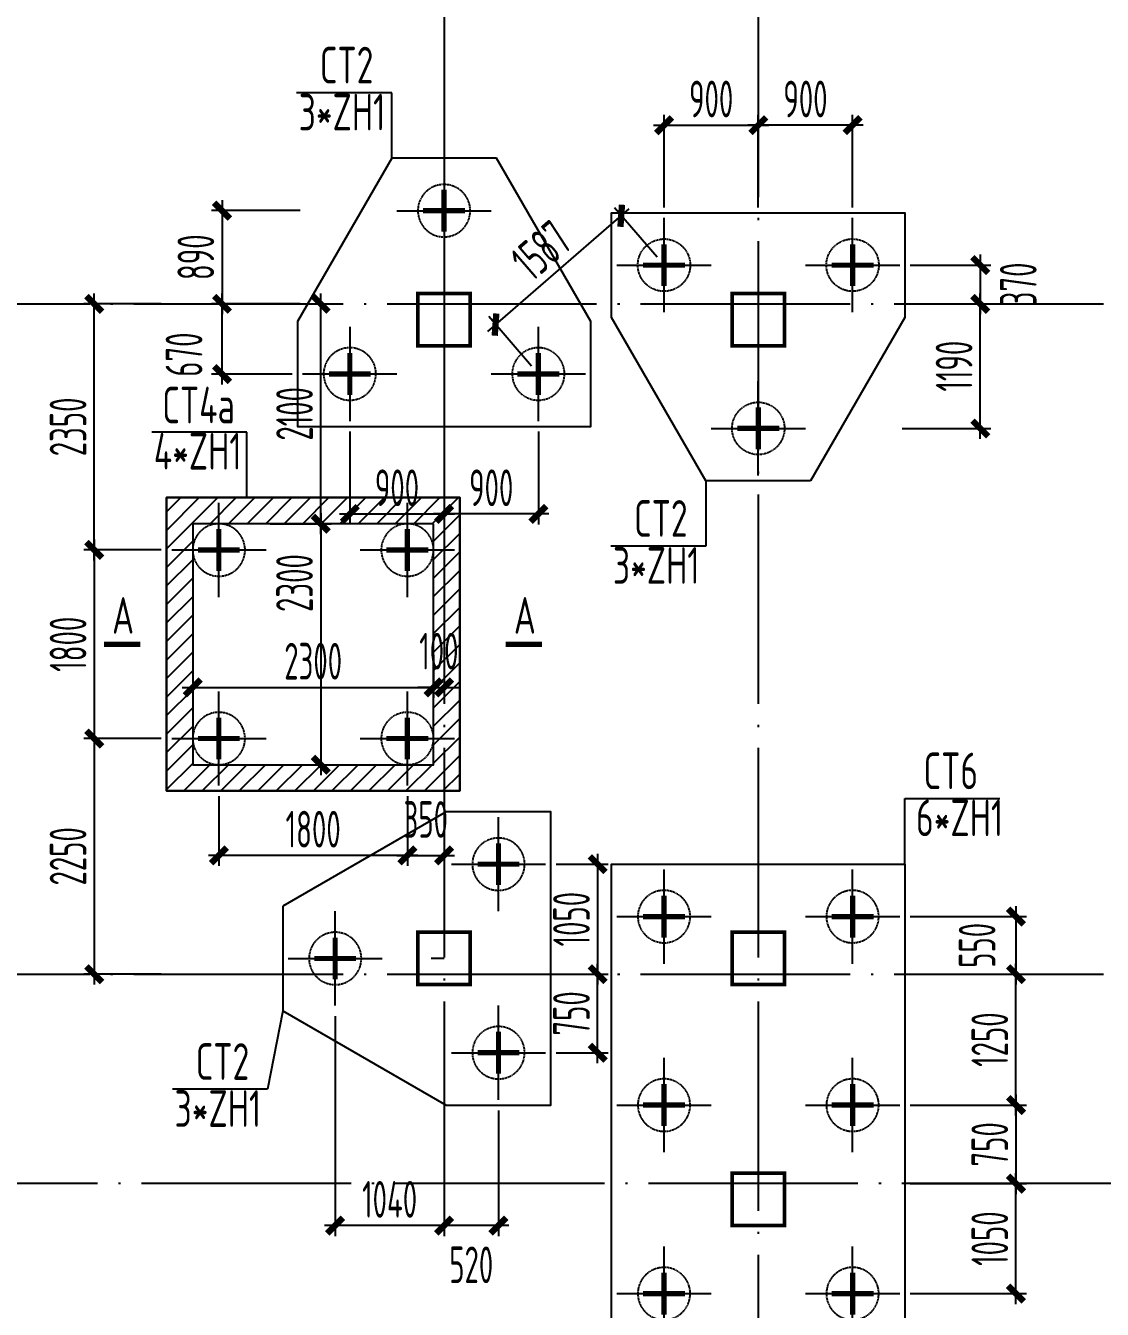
# Model space of a CAD drawing. Extents: x -472319 to -112444, y -516749 to -5704.
# Drawn here: x -388247 to -377968, y -156676 to -144420 of the extents above; entities that cross this region are included whole.
import ezdxf

# ---------------------------------------------------------------- set-up
doc = ezdxf.new("R2010")
doc.units = 0
doc.header["$LTSCALE"] = 100
doc.header["$MEASUREMENT"] = 0
for name, pattern in [('CENTER', [2, 1.25, -0.25, 0.25, -0.25]), ('DASHED', [0.75, 0.5, -0.25]), ('DOTE', [2.42, 2, -0.2, 0.02, -0.2])]:
    doc.linetypes.add(name, pattern=pattern)
for name, color, linetype in [('CT', 255, 'Continuous'), ('DOTE', 1, 'CENTER'), ('PILE_DASH', 9, 'DASHED'), ('填充', 8, 'Continuous'), ('柱', 2, 'Continuous'), ('桩线', 3, 'Continuous'), ('洞口边线', 7, 'Continuous')]:
    doc.layers.add(name, color=color, linetype=linetype)
doc.styles.add('HZ', font='tssdeng.shx', dxfattribs={"width": 0.6, "height": 350, "bigfont": 'a.shx'})
doc.styles.add('TSSD_Dimension', font='Tssdeng.shx', dxfattribs={"width": 0.7, "bigfont": 'hztxt.shx'})
doc.dimstyles.new('DIMN', dxfattribs={"dimtxt": 350, "dimasz": 150, "dimexe": 100, "dimexo": 100, "dimgap": 75, "dimtad": 1, "dimdec": 0, "dimzin": 0, "dimdsep": 46, "dimtxsty": 'HZ', "dimblk": 'ARCHTICK', "dimcen": 0.09, "dimdle": 100, "dimclrd": 3, "dimclre": 3, "dimclrt": 7, "dimazin": 2, "dimtfac": 1, "dimtdec": 0, "dimtmove": 2, "dimatfit": 3, "dimldrblk": 'ARCHTICK', "dimfxl": 1, "dimtolj": 1, "dimtzin": 0, "dimarcsym": 0})

# ---------------------------------------------------------------- blocks, each defined once
blk = doc.blocks.new('A$C75B14074')
at = {"layer": 'CT'}
blk.add_lwpolyline([(1900, 2559), (900, 2559), (0, 1000), (0, 0), (2800, 0), (2800, 1000), (1900, 2559)], dxfattribs=at)
at = {"layer": 'Defpoints', "ltscale": 0.5}
blk.add_point((1400, 1020), dxfattribs=at)
at = {"layer": 'PILE_DASH', "ltscale": 0.2}
for points in [[(1400, 2309, 1), (1400, 1809, 1)], [(500, 750, 1), (500, 250, 1)], [(2300, 750, 1), (2300, 250, 1)]]:
    blk.add_lwpolyline(points, format="xyb", close=True, dxfattribs=at)
at = {"layer": '桩线', "ltscale": 10}
for p, q in [((1400, 2509), (1400, 1609)), ((950, 2059), (1850, 2059)), ((500, 950), (500, 50)), ((2300, 950), (2300, 50)), ((50, 500), (950, 500)), ((1850, 500), (2750, 500))]:
    blk.add_line(p, q, dxfattribs=at)
at = {"layer": '桩线', "const_width": 50}
for points in [[(1400, 1859), (1400, 2259)], [(1600, 2059), (1200, 2059)], [(500, 300), (500, 700)], [(2300, 300), (2300, 700)], [(700, 500), (300, 500)], [(2500, 500), (2100, 500)]]:
    blk.add_lwpolyline(points, dxfattribs=at)
blk = doc.blocks.new('_ArchTick')
at = {"color": 0, "linetype": 'ByBlock', "const_width": 0.4}
blk.add_lwpolyline([(-0.5, -0.5), (0.5, 0.5)], dxfattribs=at)
blk = doc.blocks.new('*D127')
at = {"layer": 'Defpoints', "color": 0, "transparency": 16777216}
for p in [(-379902, -146706), (-379902, -147076), (-379133, -147076)]:
    blk.add_point(p, dxfattribs=at)
at = {"layer": '填充', "color": 3, "lineweight": -2, "transparency": 16777216}
for p, q in [((-379133, -146606), (-379133, -147176)), ((-379802, -146706), (-379033, -146706)), ((-379802, -147076), (-379033, -147076))]:
    blk.add_line(p, q, dxfattribs=at)
at = {"layer": '填充', "color": 3, "lineweight": -2, "transparency": 16777216, "xscale": 150, "yscale": 150, "zscale": 150}
for p, rotation in [((-379133, -146706), 90), ((-379133, -147076), 270)]:
    blk.add_blockref('_ArchTick', p, dxfattribs=dict(at, rotation=rotation))
at = {"layer": '填充', "color": 7, "transparency": 16777216, "insert": (-378770, -146891), "char_height": 350, "attachment_point": 5, "rotation": 90, "style": 'HZ'}
blk.add_mtext('\\A1;370', dxfattribs=at)
blk = doc.blocks.new('*D128')
at = {"layer": 'Defpoints', "color": 0, "transparency": 16777216}
for p in [(-379978, -147076), (-379133, -147076), (-379978, -148266)]:
    blk.add_point(p, dxfattribs=at)
at = {"layer": '填充', "color": 3, "lineweight": -2, "transparency": 16777216}
for p, q in [((-379133, -148366), (-379133, -146976)), ((-379878, -147076), (-379033, -147076)), ((-379878, -148266), (-379033, -148266))]:
    blk.add_line(p, q, dxfattribs=at)
at = {"layer": '填充', "color": 3, "lineweight": -2, "transparency": 16777216, "xscale": 150, "yscale": 150, "zscale": 150}
for p, rotation in [((-379133, -147076), 90), ((-379133, -148266), 270)]:
    blk.add_blockref('_ArchTick', p, dxfattribs=dict(at, rotation=rotation))
at = {"layer": '填充', "color": 7, "transparency": 16777216, "insert": (-379383, -147671), "char_height": 350, "attachment_point": 5, "rotation": 90, "style": 'HZ'}
blk.add_mtext('\\A1;1190', dxfattribs=at)
blk = doc.blocks.new('*D129')
at = {"layer": 'Defpoints', "color": 0, "transparency": 16777216}
for p in [(-381252, -145370), (-381252, -146256), (-380352, -146256)]:
    blk.add_point(p, dxfattribs=at)
at = {"layer": '填充', "color": 3, "lineweight": -2, "transparency": 16777216}
for p, q in [((-381252, -146156), (-381252, -145270)), ((-380352, -146156), (-380352, -145270)), ((-380252, -145370), (-381352, -145370))]:
    blk.add_line(p, q, dxfattribs=at)
at = {"layer": '填充', "color": 3, "lineweight": -2, "transparency": 16777216, "xscale": 150, "yscale": 150, "zscale": 150, "rotation": 180}
blk.add_blockref('_ArchTick', (-381252, -145370), dxfattribs=at)
at = {"layer": '填充', "color": 3, "lineweight": -2, "transparency": 16777216, "xscale": 150, "yscale": 150, "zscale": 150}
blk.add_blockref('_ArchTick', (-380352, -145370), dxfattribs=at)
at = {"layer": '填充', "color": 7, "transparency": 16777216, "insert": (-380802, -145120), "char_height": 350, "attachment_point": 5, "style": 'HZ'}
blk.add_mtext('\\A1;900', dxfattribs=at)
blk = doc.blocks.new('*D130')
at = {"layer": 'Defpoints', "color": 0, "transparency": 16777216}
for p in [(-381252, -145370), (-382152, -146256), (-381252, -146256)]:
    blk.add_point(p, dxfattribs=at)
at = {"layer": '填充', "color": 3, "lineweight": -2, "transparency": 16777216}
for p, q in [((-382152, -146156), (-382152, -145270)), ((-381252, -146156), (-381252, -145270)), ((-382252, -145370), (-381152, -145370))]:
    blk.add_line(p, q, dxfattribs=at)
at = {"layer": '填充', "color": 3, "lineweight": -2, "transparency": 16777216, "xscale": 150, "yscale": 150, "zscale": 150, "rotation": 180}
blk.add_blockref('_ArchTick', (-382152, -145370), dxfattribs=at)
at = {"layer": '填充', "color": 3, "lineweight": -2, "transparency": 16777216, "xscale": 150, "yscale": 150, "zscale": 150}
blk.add_blockref('_ArchTick', (-381252, -145370), dxfattribs=at)
at = {"layer": '填充', "color": 7, "transparency": 16777216, "insert": (-381702, -145120), "char_height": 350, "attachment_point": 5, "style": 'HZ'}
blk.add_mtext('\\A1;900', dxfattribs=at)
blk = doc.blocks.new('*D131')
at = {"layer": 'Defpoints', "color": 0, "transparency": 16777216}
for p in [(-386372, -147076), (-385602, -147076), (-385602, -147746)]:
    blk.add_point(p, dxfattribs=at)
at = {"layer": '填充', "color": 3, "lineweight": -2, "transparency": 16777216}
for p, q in [((-386372, -147846), (-386372, -146976)), ((-385702, -147076), (-386472, -147076)), ((-385702, -147746), (-386472, -147746))]:
    blk.add_line(p, q, dxfattribs=at)
at = {"layer": '填充', "color": 3, "lineweight": -2, "transparency": 16777216, "xscale": 150, "yscale": 150, "zscale": 150}
for p, rotation in [((-386372, -147076), 90), ((-386372, -147746), 270)]:
    blk.add_blockref('_ArchTick', p, dxfattribs=dict(at, rotation=rotation))
at = {"layer": '填充', "color": 7, "transparency": 16777216, "insert": (-386735, -147561), "char_height": 350, "attachment_point": 5, "rotation": 90, "style": 'HZ'}
blk.add_mtext('\\A1;670', dxfattribs=at)
blk = doc.blocks.new('*D132')
at = {"layer": 'Defpoints', "color": 0, "transparency": 16777216}
for p in [(-385526, -146186), (-386372, -147076), (-385526, -147076)]:
    blk.add_point(p, dxfattribs=at)
at = {"layer": '填充', "color": 3, "lineweight": -2, "transparency": 16777216}
for p, q in [((-386372, -146086), (-386372, -147176)), ((-385626, -146186), (-386472, -146186)), ((-385626, -147076), (-386472, -147076))]:
    blk.add_line(p, q, dxfattribs=at)
at = {"layer": '填充', "color": 3, "lineweight": -2, "transparency": 16777216, "xscale": 150, "yscale": 150, "zscale": 150}
for p, rotation in [((-386372, -146186), 90), ((-386372, -147076), 270)]:
    blk.add_blockref('_ArchTick', p, dxfattribs=dict(at, rotation=rotation))
at = {"layer": '填充', "color": 7, "transparency": 16777216, "insert": (-386622, -146631), "char_height": 350, "attachment_point": 5, "rotation": 90, "style": 'HZ'}
blk.add_mtext('\\A1;890', dxfattribs=at)
blk = doc.blocks.new('*D133')
at = {"layer": 'Defpoints', "color": 0, "transparency": 16777216}
for p in [(-384252, -148196), (-383352, -148196), (-384252, -149082)]:
    blk.add_point(p, dxfattribs=at)
at = {"layer": '填充', "color": 3, "lineweight": -2, "transparency": 16777216}
for p, q in [((-384252, -148296), (-384252, -149182)), ((-383352, -148296), (-383352, -149182)), ((-383252, -149082), (-384352, -149082))]:
    blk.add_line(p, q, dxfattribs=at)
at = {"layer": '填充', "color": 3, "lineweight": -2, "transparency": 16777216, "xscale": 150, "yscale": 150, "zscale": 150, "rotation": 180}
blk.add_blockref('_ArchTick', (-384252, -149082), dxfattribs=at)
at = {"layer": '填充', "color": 3, "lineweight": -2, "transparency": 16777216, "xscale": 150, "yscale": 150, "zscale": 150}
blk.add_blockref('_ArchTick', (-383352, -149082), dxfattribs=at)
at = {"layer": '填充', "color": 7, "transparency": 16777216, "insert": (-383802, -148832), "char_height": 350, "attachment_point": 5, "style": 'HZ'}
blk.add_mtext('\\A1;900', dxfattribs=at)
blk = doc.blocks.new('*D134')
at = {"layer": 'Defpoints', "color": 0, "transparency": 16777216}
for p in [(-385152, -148196), (-384252, -148196), (-384252, -149082)]:
    blk.add_point(p, dxfattribs=at)
at = {"layer": '填充', "color": 3, "lineweight": -2, "transparency": 16777216}
for p, q in [((-385152, -148296), (-385152, -149182)), ((-384252, -148296), (-384252, -149182)), ((-385252, -149082), (-384152, -149082))]:
    blk.add_line(p, q, dxfattribs=at)
at = {"layer": '填充', "color": 3, "lineweight": -2, "transparency": 16777216, "xscale": 150, "yscale": 150, "zscale": 150, "rotation": 180}
blk.add_blockref('_ArchTick', (-385152, -149082), dxfattribs=at)
at = {"layer": '填充', "color": 3, "lineweight": -2, "transparency": 16777216, "xscale": 150, "yscale": 150, "zscale": 150}
blk.add_blockref('_ArchTick', (-384252, -149082), dxfattribs=at)
at = {"layer": '填充', "color": 7, "transparency": 16777216, "insert": (-384702, -148832), "char_height": 350, "attachment_point": 5, "style": 'HZ'}
blk.add_mtext('\\A1;900', dxfattribs=at)
blk = doc.blocks.new('*D135')
at = {"layer": 'Defpoints', "color": 0, "transparency": 16777216}
for p in [(-382561, -146235), (-382152, -146706), (-383352, -147746)]:
    blk.add_point(p, dxfattribs=at)
at = {"layer": '填充', "color": 3, "lineweight": -2, "transparency": 16777216}
for p, q in [((-383836, -147340), (-382485, -146169)), ((-382218, -146631), (-382626, -146159)), ((-383418, -147670), (-383826, -147198))]:
    blk.add_line(p, q, dxfattribs=at)
at = {"layer": '填充', "color": 3, "lineweight": -2, "transparency": 16777216, "xscale": 150, "yscale": 150, "zscale": 150}
for p, rotation in [((-382561, -146235), 40.89331601155596), ((-383761, -147274), 220.893316011556)]:
    blk.add_blockref('_ArchTick', p, dxfattribs=dict(at, rotation=rotation))
at = {"layer": '填充', "color": 7, "transparency": 16777216, "insert": (-383324, -146565), "char_height": 350, "attachment_point": 5, "rotation": 40.8933, "style": 'HZ'}
blk.add_mtext('\\A1;1587', dxfattribs=at)
blk = doc.blocks.new('A$C28571D46')
at = {"layer": 'CT'}
blk.add_lwpolyline([(2800, 0), (0, 0), (0, 0), (0, 4600), (2800, 4600), (2800, 0), (2800, 0)], dxfattribs=at)
at = {"layer": 'Defpoints', "ltscale": 0.5}
blk.add_point((1400, 2300), dxfattribs=at)
at = {"layer": 'PILE_DASH', "ltscale": 0.2}
for points in [[(500, 3850, -1), (500, 4350, -1)], [(2300, 3850, -1), (2300, 4350, -1)], [(500, 2050, -1), (500, 2550, -1)], [(2300, 2050, -1), (2300, 2550, -1)], [(500, 250, -1), (500, 750, -1)], [(2300, 250, -1), (2300, 750, -1)]]:
    blk.add_lwpolyline(points, format="xyb", close=True, dxfattribs=at)
at = {"layer": '桩线', "ltscale": 10}
for p, q in [((500, 3650), (500, 4550)), ((2300, 3650), (2300, 4550)), ((50, 4100), (950, 4100)), ((1850, 4100), (2750, 4100)), ((500, 1850), (500, 2750)), ((2300, 1850), (2300, 2750)), ((50, 2300), (950, 2300)), ((1850, 2300), (2750, 2300)), ((500, 50), (500, 950)), ((2300, 50), (2300, 950)), ((50, 500), (950, 500)), ((1850, 500), (2750, 500))]:
    blk.add_line(p, q, dxfattribs=at)
at = {"layer": '桩线', "const_width": 50}
for points in [[(500, 4300), (500, 3900)], [(2300, 4300), (2300, 3900)], [(700, 4100), (300, 4100)], [(2500, 4100), (2100, 4100)], [(500, 2500), (500, 2100)], [(2300, 2500), (2300, 2100)], [(700, 2300), (300, 2300)], [(2500, 2300), (2100, 2300)], [(500, 700), (500, 300)], [(2300, 700), (2300, 300)], [(700, 500), (300, 500)], [(2500, 500), (2100, 500)]]:
    blk.add_lwpolyline(points, dxfattribs=at)
blk = doc.blocks.new('*D36')
at = {"layer": 'Defpoints', "color": 0, "transparency": 16777216}
for p in [(-379902, -155476), (-378792, -155476), (-379902, -156526)]:
    blk.add_point(p, dxfattribs=at)
at = {"layer": '填充', "color": 3, "lineweight": -2, "transparency": 16777216}
for p, q in [((-378792, -156626), (-378792, -155376)), ((-379802, -155476), (-378692, -155476)), ((-379802, -156526), (-378692, -156526))]:
    blk.add_line(p, q, dxfattribs=at)
at = {"layer": '填充', "color": 3, "lineweight": -2, "transparency": 16777216, "xscale": 150, "yscale": 150, "zscale": 150}
for p, rotation in [((-378792, -155476), 90), ((-378792, -156526), 270)]:
    blk.add_blockref('_ArchTick', p, dxfattribs=dict(at, rotation=rotation))
at = {"layer": '填充', "color": 7, "transparency": 16777216, "insert": (-379042, -156001), "char_height": 350, "attachment_point": 5, "rotation": 90, "style": 'HZ'}
blk.add_mtext('\\A1;1050', dxfattribs=at)
blk = doc.blocks.new('*D37')
at = {"layer": 'Defpoints', "color": 0, "transparency": 16777216}
for p in [(-379902, -154726), (-379902, -155476), (-378792, -155476)]:
    blk.add_point(p, dxfattribs=at)
at = {"layer": '填充', "color": 3, "lineweight": -2, "transparency": 16777216}
for p, q in [((-378792, -154626), (-378792, -155576)), ((-379802, -154726), (-378692, -154726)), ((-379802, -155476), (-378692, -155476))]:
    blk.add_line(p, q, dxfattribs=at)
at = {"layer": '填充', "color": 3, "lineweight": -2, "transparency": 16777216, "xscale": 150, "yscale": 150, "zscale": 150}
for p, rotation in [((-378792, -154726), 90), ((-378792, -155476), 270)]:
    blk.add_blockref('_ArchTick', p, dxfattribs=dict(at, rotation=rotation))
at = {"layer": '填充', "color": 7, "transparency": 16777216, "insert": (-379042, -155101), "char_height": 350, "attachment_point": 5, "rotation": 90, "style": 'HZ'}
blk.add_mtext('\\A1;750', dxfattribs=at)
blk = doc.blocks.new('*D38')
at = {"layer": 'Defpoints', "color": 0, "transparency": 16777216}
for p in [(-379902, -153476), (-378792, -153476), (-379902, -154726)]:
    blk.add_point(p, dxfattribs=at)
at = {"layer": '填充', "color": 3, "lineweight": -2, "transparency": 16777216}
for p, q in [((-378792, -154826), (-378792, -153376)), ((-379802, -153476), (-378692, -153476)), ((-379802, -154726), (-378692, -154726))]:
    blk.add_line(p, q, dxfattribs=at)
at = {"layer": '填充', "color": 3, "lineweight": -2, "transparency": 16777216, "xscale": 150, "yscale": 150, "zscale": 150}
for p, rotation in [((-378792, -153476), 90), ((-378792, -154726), 270)]:
    blk.add_blockref('_ArchTick', p, dxfattribs=dict(at, rotation=rotation))
at = {"layer": '填充', "color": 7, "transparency": 16777216, "insert": (-379042, -154101), "char_height": 350, "attachment_point": 5, "rotation": 90, "style": 'HZ'}
blk.add_mtext('\\A1;1250', dxfattribs=at)
blk = doc.blocks.new('*D39')
at = {"layer": 'Defpoints', "color": 0, "transparency": 16777216}
for p in [(-379902, -152926), (-379902, -153476), (-378792, -153476)]:
    blk.add_point(p, dxfattribs=at)
at = {"layer": '填充', "color": 3, "lineweight": -2, "transparency": 16777216}
for p, q in [((-378792, -152826), (-378792, -153576)), ((-379802, -152926), (-378692, -152926)), ((-379802, -153476), (-378692, -153476))]:
    blk.add_line(p, q, dxfattribs=at)
at = {"layer": '填充', "color": 3, "lineweight": -2, "transparency": 16777216, "xscale": 150, "yscale": 150, "zscale": 150}
for p, rotation in [((-378792, -152926), 90), ((-378792, -153476), 270)]:
    blk.add_blockref('_ArchTick', p, dxfattribs=dict(at, rotation=rotation))
at = {"layer": '填充', "color": 7, "transparency": 16777216, "insert": (-379163, -153201), "char_height": 350, "attachment_point": 5, "rotation": 90, "style": 'HZ'}
blk.add_mtext('\\A1;550', dxfattribs=at)
blk = doc.blocks.new('*D254')
at = {"layer": 'Defpoints', "color": 0, "transparency": 16777216}
for p in [(-384252, -154676), (-383733, -154676), (-384252, -155876)]:
    blk.add_point(p, dxfattribs=at)
at = {"layer": '填充', "color": 3, "lineweight": -2, "transparency": 16777216}
for p, q in [((-384252, -154776), (-384252, -155976)), ((-383733, -154776), (-383733, -155976)), ((-383633, -155876), (-384352, -155876))]:
    blk.add_line(p, q, dxfattribs=at)
at = {"layer": '填充', "color": 3, "lineweight": -2, "transparency": 16777216, "xscale": 150, "yscale": 150, "zscale": 150, "rotation": 180}
blk.add_blockref('_ArchTick', (-384252, -155876), dxfattribs=at)
at = {"layer": '填充', "color": 3, "lineweight": -2, "transparency": 16777216, "xscale": 150, "yscale": 150, "zscale": 150}
blk.add_blockref('_ArchTick', (-383733, -155876), dxfattribs=at)
at = {"layer": '填充', "color": 7, "transparency": 16777216, "insert": (-383993, -156251), "char_height": 350, "attachment_point": 5, "style": 'HZ'}
blk.add_mtext('\\A1;520', dxfattribs=at)
blk = doc.blocks.new('*D42')
at = {"layer": 'Defpoints', "color": 0, "transparency": 16777216}
for p in [(-385293, -153776), (-384252, -154776), (-385293, -155876)]:
    blk.add_point(p, dxfattribs=at)
at = {"layer": '填充', "color": 3, "lineweight": -2, "transparency": 16777216}
for p, q in [((-385293, -153876), (-385293, -155976)), ((-384252, -154876), (-384252, -155976)), ((-384152, -155876), (-385393, -155876))]:
    blk.add_line(p, q, dxfattribs=at)
at = {"layer": '填充', "color": 3, "lineweight": -2, "transparency": 16777216, "xscale": 150, "yscale": 150, "zscale": 150, "rotation": 180}
blk.add_blockref('_ArchTick', (-385293, -155876), dxfattribs=at)
at = {"layer": '填充', "color": 3, "lineweight": -2, "transparency": 16777216, "xscale": 150, "yscale": 150, "zscale": 150}
blk.add_blockref('_ArchTick', (-384252, -155876), dxfattribs=at)
at = {"layer": '填充', "color": 7, "transparency": 16777216, "insert": (-384772, -155626), "char_height": 350, "attachment_point": 5, "style": 'HZ'}
blk.add_mtext('\\A1;1040', dxfattribs=at)
blk = doc.blocks.new('*D255')
at = {"layer": 'Defpoints', "color": 0, "transparency": 16777216}
for p in [(-383283, -153476), (-382786, -153476), (-383283, -154226)]:
    blk.add_point(p, dxfattribs=at)
at = {"layer": '填充', "color": 3, "lineweight": -2, "transparency": 16777216}
for p, q in [((-382786, -154326), (-382786, -153376)), ((-383183, -153476), (-382686, -153476)), ((-383183, -154226), (-382686, -154226))]:
    blk.add_line(p, q, dxfattribs=at)
at = {"layer": '填充', "color": 3, "lineweight": -2, "transparency": 16777216, "xscale": 150, "yscale": 150, "zscale": 150}
for p, rotation in [((-382786, -153476), 90), ((-382786, -154226), 270)]:
    blk.add_blockref('_ArchTick', p, dxfattribs=dict(at, rotation=rotation))
at = {"layer": '填充', "color": 7, "transparency": 16777216, "insert": (-383036, -153851), "char_height": 350, "attachment_point": 5, "rotation": 90, "style": 'HZ'}
blk.add_mtext('\\A1;750', dxfattribs=at)
blk = doc.blocks.new('*D256')
at = {"layer": 'Defpoints', "color": 0, "transparency": 16777216}
for p in [(-383283, -152426), (-383283, -153476), (-382786, -153476)]:
    blk.add_point(p, dxfattribs=at)
at = {"layer": '填充', "color": 3, "lineweight": -2, "transparency": 16777216}
for p, q in [((-382786, -152326), (-382786, -153576)), ((-383183, -152426), (-382686, -152426)), ((-383183, -153476), (-382686, -153476))]:
    blk.add_line(p, q, dxfattribs=at)
at = {"layer": '填充', "color": 3, "lineweight": -2, "transparency": 16777216, "xscale": 150, "yscale": 150, "zscale": 150}
for p, rotation in [((-382786, -152426), 90), ((-382786, -153476), 270)]:
    blk.add_blockref('_ArchTick', p, dxfattribs=dict(at, rotation=rotation))
at = {"layer": '填充', "color": 7, "transparency": 16777216, "insert": (-383036, -152951), "char_height": 350, "attachment_point": 5, "rotation": 90, "style": 'HZ'}
blk.add_mtext('\\A1;1050', dxfattribs=at)
blk = doc.blocks.new('A$C20973FE6')
at = {"layer": 'CT'}
blk.add_lwpolyline([(0, 2800), (2800, 2800), (2800, 0), (0, 0)], close=True, dxfattribs=at)
at = {"layer": 'Defpoints', "ltscale": 0.5}
blk.add_point((1400, 1400), dxfattribs=at)
at = {"layer": 'PILE_DASH', "ltscale": 0.2}
for points in [[(500, 2050, -1), (500, 2550, -1)], [(2300, 2050, -1), (2300, 2550, -1)], [(500, 250, -1), (500, 750, -1)], [(2300, 250, -1), (2300, 750, -1)]]:
    blk.add_lwpolyline(points, format="xyb", close=True, dxfattribs=at)
at = {"layer": '桩线', "ltscale": 10}
for p, q in [((500, 1850), (500, 2750)), ((2300, 1850), (2300, 2750)), ((50, 2300), (950, 2300)), ((1850, 2300), (2750, 2300)), ((500, 50), (500, 950)), ((2300, 50), (2300, 950)), ((50, 500), (950, 500)), ((1850, 500), (2750, 500))]:
    blk.add_line(p, q, dxfattribs=at)
at = {"layer": '桩线', "const_width": 50}
for points in [[(500, 2500), (500, 2100)], [(2300, 2500), (2300, 2100)], [(700, 2300), (300, 2300)], [(2500, 2300), (2100, 2300)], [(500, 700), (500, 300)], [(2300, 700), (2300, 300)], [(700, 500), (300, 500)], [(2500, 500), (2100, 500)]]:
    blk.add_lwpolyline(points, dxfattribs=at)
blk = doc.blocks.new('*D269')
at = {"layer": 'Defpoints', "color": 0, "transparency": 16777216}
for p in [(-387592, -147076), (-386852, -147076), (-386852, -149426)]:
    blk.add_point(p, dxfattribs=at)
at = {"layer": '填充', "color": 3, "lineweight": -2, "transparency": 16777216}
for p, q in [((-387592, -149526), (-387592, -146976)), ((-386952, -147076), (-387692, -147076)), ((-386952, -149426), (-387692, -149426))]:
    blk.add_line(p, q, dxfattribs=at)
at = {"layer": '填充', "color": 3, "lineweight": -2, "transparency": 16777216, "xscale": 150, "yscale": 150, "zscale": 150}
for p, rotation in [((-387592, -147076), 90), ((-387592, -149426), 270)]:
    blk.add_blockref('_ArchTick', p, dxfattribs=dict(at, rotation=rotation))
at = {"layer": '填充', "color": 7, "transparency": 16777216, "insert": (-387842, -148251), "char_height": 350, "attachment_point": 5, "rotation": 90, "style": 'HZ'}
blk.add_mtext('\\A1;2350', dxfattribs=at)
blk = doc.blocks.new('*D270')
at = {"layer": 'Defpoints', "color": 0, "transparency": 16777216}
for p in [(-386852, -149426), (-387592, -151226), (-386852, -151226)]:
    blk.add_point(p, dxfattribs=at)
at = {"layer": '填充', "color": 3, "lineweight": -2, "transparency": 16777216}
for p, q in [((-387592, -149326), (-387592, -151326)), ((-386952, -149426), (-387692, -149426)), ((-386952, -151226), (-387692, -151226))]:
    blk.add_line(p, q, dxfattribs=at)
at = {"layer": '填充', "color": 3, "lineweight": -2, "transparency": 16777216, "xscale": 150, "yscale": 150, "zscale": 150}
for p, rotation in [((-387592, -149426), 90), ((-387592, -151226), 270)]:
    blk.add_blockref('_ArchTick', p, dxfattribs=dict(at, rotation=rotation))
at = {"layer": '填充', "color": 7, "transparency": 16777216, "insert": (-387842, -150326), "char_height": 350, "attachment_point": 5, "rotation": 90, "style": 'HZ'}
blk.add_mtext('\\A1;1800', dxfattribs=at)
blk = doc.blocks.new('*D271')
at = {"layer": 'Defpoints', "color": 0, "transparency": 16777216}
for p in [(-386852, -151226), (-387592, -153476), (-386852, -153476)]:
    blk.add_point(p, dxfattribs=at)
at = {"layer": '填充', "color": 3, "lineweight": -2, "transparency": 16777216}
for p, q in [((-386952, -151226), (-387692, -151226)), ((-387592, -151126), (-387592, -153576)), ((-386952, -153476), (-387692, -153476))]:
    blk.add_line(p, q, dxfattribs=at)
at = {"layer": '填充', "color": 3, "lineweight": -2, "transparency": 16777216, "xscale": 150, "yscale": 150, "zscale": 150}
for p, rotation in [((-387592, -151226), 90), ((-387592, -153476), 270)]:
    blk.add_blockref('_ArchTick', p, dxfattribs=dict(at, rotation=rotation))
at = {"layer": '填充', "color": 7, "transparency": 16777216, "insert": (-387842, -152351), "char_height": 350, "attachment_point": 5, "rotation": 90, "style": 'HZ'}
blk.add_mtext('\\A1;2250', dxfattribs=at)
blk = doc.blocks.new('*D272')
at = {"layer": 'Defpoints', "color": 0, "transparency": 16777216}
for p in [(-384602, -151676), (-384252, -151676), (-384252, -152342)]:
    blk.add_point(p, dxfattribs=at)
at = {"layer": '填充', "color": 3, "lineweight": -2, "transparency": 16777216}
for p, q in [((-384602, -151776), (-384602, -152442)), ((-384252, -151776), (-384252, -152442)), ((-384702, -152342), (-384152, -152342))]:
    blk.add_line(p, q, dxfattribs=at)
at = {"layer": '填充', "color": 3, "lineweight": -2, "transparency": 16777216, "xscale": 150, "yscale": 150, "zscale": 150, "rotation": 180}
blk.add_blockref('_ArchTick', (-384602, -152342), dxfattribs=at)
at = {"layer": '填充', "color": 3, "lineweight": -2, "transparency": 16777216, "xscale": 150, "yscale": 150, "zscale": 150}
blk.add_blockref('_ArchTick', (-384252, -152342), dxfattribs=at)
at = {"layer": '填充', "color": 7, "transparency": 16777216, "insert": (-384427, -151999), "char_height": 350, "attachment_point": 5, "style": 'HZ'}
blk.add_mtext('\\A1;350', dxfattribs=at)
blk = doc.blocks.new('*D273')
at = {"layer": 'Defpoints', "color": 0, "transparency": 16777216}
for p in [(-386402, -151676), (-384602, -151676), (-386402, -152342)]:
    blk.add_point(p, dxfattribs=at)
at = {"layer": '填充', "color": 3, "lineweight": -2, "transparency": 16777216}
for p, q in [((-386402, -151776), (-386402, -152442)), ((-384602, -151776), (-384602, -152442)), ((-384502, -152342), (-386502, -152342))]:
    blk.add_line(p, q, dxfattribs=at)
at = {"layer": '填充', "color": 3, "lineweight": -2, "transparency": 16777216, "xscale": 150, "yscale": 150, "zscale": 150, "rotation": 180}
blk.add_blockref('_ArchTick', (-386402, -152342), dxfattribs=at)
at = {"layer": '填充', "color": 3, "lineweight": -2, "transparency": 16777216, "xscale": 150, "yscale": 150, "zscale": 150}
blk.add_blockref('_ArchTick', (-384602, -152342), dxfattribs=at)
at = {"layer": '填充', "color": 7, "transparency": 16777216, "insert": (-385502, -152092), "char_height": 350, "attachment_point": 5, "style": 'HZ'}
blk.add_mtext('\\A1;1800', dxfattribs=at)
blk = doc.blocks.new('*D544')
at = {"layer": 'Defpoints', "color": 0, "transparency": 16777216}
for p in [(-385874, -149176), (-385874, -151476), (-385430, -151476)]:
    blk.add_point(p, dxfattribs=at)
at = {"layer": '填充', "color": 3, "lineweight": -2, "transparency": 16777216}
for p, q in [((-385430, -149076), (-385430, -151576)), ((-385774, -149176), (-385330, -149176)), ((-385774, -151476), (-385330, -151476))]:
    blk.add_line(p, q, dxfattribs=at)
at = {"layer": '填充', "color": 3, "lineweight": -2, "transparency": 16777216, "xscale": 150, "yscale": 150, "zscale": 150}
for p, rotation in [((-385430, -149176), 90), ((-385430, -151476), 270)]:
    blk.add_blockref('_ArchTick', p, dxfattribs=dict(at, rotation=rotation))
at = {"layer": '填充', "color": 7, "transparency": 16777216, "insert": (-385680, -149742), "char_height": 350, "attachment_point": 5, "rotation": 90, "style": 'HZ'}
blk.add_mtext('\\A1;2300', dxfattribs=at)
blk = doc.blocks.new('*D545')
at = {"layer": 'Defpoints', "color": 0, "transparency": 16777216}
for p in [(-386652, -150326), (-384352, -150326), (-384352, -150738)]:
    blk.add_point(p, dxfattribs=at)
at = {"layer": '填充', "color": 3, "lineweight": -2, "transparency": 16777216}
for p, q in [((-386652, -150426), (-386652, -150838)), ((-384352, -150426), (-384352, -150838)), ((-386752, -150738), (-384252, -150738))]:
    blk.add_line(p, q, dxfattribs=at)
at = {"layer": '填充', "color": 3, "lineweight": -2, "transparency": 16777216, "xscale": 150, "yscale": 150, "zscale": 150, "rotation": 180}
blk.add_blockref('_ArchTick', (-386652, -150738), dxfattribs=at)
at = {"layer": '填充', "color": 3, "lineweight": -2, "transparency": 16777216, "xscale": 150, "yscale": 150, "zscale": 150}
blk.add_blockref('_ArchTick', (-384352, -150738), dxfattribs=at)
at = {"layer": '填充', "color": 7, "transparency": 16777216, "insert": (-385502, -150488), "char_height": 350, "attachment_point": 5, "style": 'HZ'}
blk.add_mtext('\\A1;2300', dxfattribs=at)
blk = doc.blocks.new('*D546')
at = {"layer": 'Defpoints', "color": 0, "transparency": 16777216}
for p in [(-384352, -150326), (-384252, -150326), (-384252, -150738)]:
    blk.add_point(p, dxfattribs=at)
at = {"layer": '填充', "color": 3, "lineweight": -2, "transparency": 16777216}
for p, q in [((-384352, -150426), (-384352, -150838)), ((-384252, -150426), (-384252, -150838)), ((-384352, -150738), (-384502, -150738)), ((-384352, -150738), (-384252, -150738)), ((-384252, -150738), (-384102, -150738))]:
    blk.add_line(p, q, dxfattribs=at)
at = {"layer": '填充', "color": 3, "lineweight": -2, "transparency": 16777216, "xscale": 150, "yscale": 150, "zscale": 150}
blk.add_blockref('_ArchTick', (-384352, -150738), dxfattribs=at)
at = {"layer": '填充', "color": 3, "lineweight": -2, "transparency": 16777216, "xscale": 150, "yscale": 150, "zscale": 150, "rotation": 180}
blk.add_blockref('_ArchTick', (-384252, -150738), dxfattribs=at)
at = {"layer": '填充', "color": 7, "transparency": 16777216, "insert": (-384302, -150392), "char_height": 350, "attachment_point": 5, "style": 'HZ'}
blk.add_mtext('\\A1;100', dxfattribs=at)
blk = doc.blocks.new('*D547')
at = {"layer": 'Defpoints', "color": 0, "transparency": 16777216}
for p in [(-386011, -147076), (-385430, -147076), (-386011, -149176)]:
    blk.add_point(p, dxfattribs=at)
at = {"layer": '填充', "color": 3, "lineweight": -2, "transparency": 16777216}
for p, q in [((-385430, -149276), (-385430, -146976)), ((-385911, -147076), (-385330, -147076)), ((-385911, -149176), (-385330, -149176))]:
    blk.add_line(p, q, dxfattribs=at)
at = {"layer": '填充', "color": 3, "lineweight": -2, "transparency": 16777216, "xscale": 150, "yscale": 150, "zscale": 150}
for p, rotation in [((-385430, -147076), 90), ((-385430, -149176), 270)]:
    blk.add_blockref('_ArchTick', p, dxfattribs=dict(at, rotation=rotation))
at = {"layer": '填充', "color": 7, "transparency": 16777216, "insert": (-385680, -148126), "char_height": 350, "attachment_point": 5, "rotation": 90, "style": 'HZ'}
blk.add_mtext('\\A1;2100', dxfattribs=at)

msp = doc.modelspace()

# ---------------------------------------------------------------- hatches: boundary and pattern name
at = {"layer": '填充'}
h = msp.add_hatch(dxfattribs=at)
h.set_pattern_fill('ANSI31', color=256, scale=1000)
h.set_pattern_definition([(45, (-244368.89, -59561.74), (-88.38835, 88.38835), [])])
h.paths.add_polyline_path([(-384102.329, -148925.89), (-386902.329, -148925.89), (-386902.329, -151725.89), (-384102.329, -151725.89)])
h.paths.add_polyline_path([(-384352.329, -149175.89), (-386652.329, -149175.89), (-386652.329, -151475.89), (-384352.329, -151475.89)], flags=16)

# ---------------------------------------------------------------- linework, layer by layer
at = {"layer": 'DOTE', "linetype": 'DOTE', "ltscale": 10}
for p, q in [((-384252.329, -144056.242), (-384252.329, -155475.89)), ((-381252.329, -144056.242), (-381252.329, -163319.782)), ((-418675.647, -147075.89), (-353680.518, -147075.89)), ((-418675.647, -153475.89), (-353680.518, -153475.89)), ((-353680.518, -155475.89), (-418675.647, -155475.89))]:
    msp.add_line(p, q, dxfattribs=at)
at = {"layer": '填充'}
msp.add_line((-384252.329, -153325.89), (-384374.886, -153325.89), dxfattribs=at)
for points in [[(-384102.329, -148925.89), (-386902.329, -148925.89), (-386902.329, -151725.89), (-384102.329, -151725.89)], [(-384352.329, -149175.89), (-386652.329, -149175.89), (-386652.329, -151475.89), (-384352.329, -151475.89)]]:
    msp.add_lwpolyline(points, close=True, dxfattribs=at)
at = {"layer": '填充', "color": 7}
msp.add_lwpolyline([(-386902.329, -151725.89), (-384102.329, -151725.89), (-384102.329, -148925.89), (-386902.329, -148925.89)], close=True, dxfattribs=at)
at = {"layer": '填充', "color": 7, "const_width": 50}
for points in [[(-387499, -150326.5), (-387152, -150326.5)], [(-383663, -150326.5), (-383316, -150326.5)]]:
    msp.add_lwpolyline(points, dxfattribs=at)
at = {"layer": '柱', "const_width": 35}
for points in [[(-384002.329, -146975.89), (-384502.329, -146975.89), (-384502.329, -147475.89), (-384002.329, -147475.89)], [(-381002.329, -146975.89), (-381502.329, -146975.89), (-381502.329, -147475.89), (-381002.329, -147475.89)], [(-384502.329, -153075.89), (-384002.329, -153075.89), (-384002.329, -153575.89), (-384502.329, -153575.89)], [(-381502.329, -153075.89), (-381002.329, -153075.89), (-381002.329, -153575.89), (-381502.329, -153575.89)], [(-381502.329, -155875.89), (-381002.329, -155875.89), (-381002.329, -155375.89), (-381502.329, -155375.89)]]:
    msp.add_lwpolyline(points, close=True, dxfattribs=at)
at = {"layer": '洞口边线'}
for p, q in [((-384752.327, -145061.748), (-385659.783, -145061.748)), ((-384752.327, -145687.659), (-384752.327, -145061.748)), ((-386135.886, -148299.979), (-387043.341, -148299.979)), ((-386135.886, -148925.89), (-386135.886, -148299.979)), ((-381752.327, -148764.122), (-381752.327, -149390.033)), ((-381752.327, -149390.033), (-382659.783, -149390.033)), ((-379852.329, -152425.889), (-379852.329, -151799.979)), ((-379852.329, -151799.979), (-378944.873, -151799.979)), ((-385791.561, -153825.889), (-385937.386, -154575.332)), ((-385937.386, -154575.332), (-386844.841, -154575.332))]:
    msp.add_line(p, q, dxfattribs=at)

# ---------------------------------------------------------------- block references
at = {"layer": '填充'}
for name, p in [('A$C75B14074', (-385652.331, -148245.507)), ('A$C20973FE6', (-386902.329, -151725.889)), ('A$C28571D46', (-382652.325, -157025.89))]:
    msp.add_blockref(name, p, dxfattribs=at)
at = {"layer": '填充', "xscale": -1, "rotation": 180}
msp.add_blockref('A$C75B14074', (-382652.331, -146206.274), dxfattribs=at)
at = {"layer": '填充', "rotation": 90}
msp.add_blockref('A$C75B14074', (-383232.712, -154725.893), dxfattribs=at)

# ---------------------------------------------------------------- texts
at = {"layer": '洞口边线', "style": 'TSSD_Dimension', "width": 0.7}
for s, p in [('CT2', (-385438.451, -144971.557)), ('3*ZH1', (-385640.265, -145420.09)), ('CT4a', (-386942.509, -148216.788)), ('4*ZH1', (-387023.823, -148658.321)), ('CT2', (-382438.451, -149299.841)), ('3*ZH1', (-382640.265, -149748.374)), ('A', (-387421.951, -150225.341)), ('A', (-383585.951, -150225.341)), ('CT6', (-379675.051, -151709.788)), ('6*ZH1', (-379746.507, -152158.32)), ('CT2', (-386623.509, -154485.141)), ('3*ZH1', (-386825.323, -154933.673))]:
    msp.add_text(s, height=350, dxfattribs=at).set_placement(p)

# ---------------------------------------------------------------- dimensions: what is measured, and where the dimension line sits
at = {"layer": '填充'}
for base, p1, p2, picture, middle in [((-381252.329, -145370.039), (-382152.329, -146256.276), (-381252.329, -146256.276), '*D130', (-381702.329, -145120.039)), ((-381252.329, -145370.039), (-380352.329, -146256.276), (-381252.329, -146256.276), '*D129', (-380802.329, -145120.039)), ((-384252.329, -149081.742), (-385152.329, -148195.505), (-384252.329, -148195.505), '*D134', (-384702.329, -148831.742)), ((-384252.329, -149081.742), (-383352.329, -148195.505), (-384252.329, -148195.505), '*D133', (-383802.329, -148831.742)), ((-385292.559, -155875.742), (-384252.329, -154775.891), (-385292.559, -153775.889), '*D42', (-384772.444, -155625.742))]:
    dim = msp.add_linear_dim(base=base, p1=p1, p2=p2, dimstyle='DIMN', dxfattribs=at)
    dim.commit()
    dim.dimension.update_dxf_attribs({"geometry": picture, "text_midpoint": middle})
for base, p1, p2, angle, picture, middle in [((-386371.544, -147075.89), (-385526.33, -146185.66), (-385526.33, -147075.89), 90, '*D132', (-386621.544, -146630.775)), ((-379133.114, -147075.89), (-379978.327, -148266.121), (-379978.327, -147075.89), 270, '*D128', (-379383.114, -147671.006)), ((-382785.614, -153475.89), (-383282.714, -152425.891), (-383282.714, -153475.89), 90, '*D256', (-383035.614, -152950.891)), ((-382785.614, -153475.89), (-383282.714, -154225.891), (-383282.714, -153475.89), 90, '*D255', (-383035.614, -153850.891)), ((-378791.614, -153475.89), (-379902.329, -154725.889), (-379902.329, -153475.89), 90, '*D38', (-379041.614, -154100.89)), ((-378791.614, -155475.89), (-379902.329, -154725.889), (-379902.329, -155475.89), 90, '*D37', (-379041.614, -155100.89)), ((-378791.614, -155475.89), (-379902.329, -156525.889), (-379902.329, -155475.89), 90, '*D36', (-379041.614, -156000.89))]:
    dim = msp.add_linear_dim(base=base, p1=p1, p2=p2, angle=angle, dimstyle='DIMN', dxfattribs=at)
    dim.commit()
    dim.dimension.update_dxf_attribs({"geometry": picture, "text_midpoint": middle})
dim = msp.add_aligned_dim(p1=(-383352.329, -147745.505), p2=(-382152.329, -146706.277), distance=623.667, dimstyle='DIMN', dxfattribs=at)
dim.commit()
dim.dimension.update_dxf_attribs({"geometry": '*D135', "text_midpoint": (-383324.277, -146565.46)})
for base, p1, p2, angle, picture, middle in [((-379133.114, -147075.89), (-379902.329, -146706.276), (-379902.329, -147075.89), 270, '*D127', (-378769.614, -146891.083)), ((-386371.544, -147075.89), (-385602.328, -147745.505), (-385602.328, -147075.89), 90, '*D131', (-386735.044, -147560.698)), ((-378791.614, -153475.89), (-379902.329, -152925.889), (-379902.329, -153475.89), 90, '*D39', (-379163.114, -153200.89))]:
    dim = msp.add_linear_dim(base=base, p1=p1, p2=p2, angle=angle, dimstyle='DIMN', dxfattribs=at)
    dim.commit()
    dim.dimension.update_dxf_attribs({"geometry": picture, "text_midpoint": middle, "dimtype": 160})
for base, p1, p2, picture, middle in [((-387592.386, -147075.89), (-386852.329, -149425.89), (-386852.329, -147075.89), '*D269', (-387842.386, -148250.89)), ((-387592.386, -151225.89), (-386852.329, -149425.89), (-386852.329, -151225.89), '*D270', (-387842.386, -150325.89)), ((-387592.386, -153475.89), (-386852.329, -151225.89), (-386852.329, -153475.89), '*D271', (-387842.386, -152350.89))]:
    dim = msp.add_linear_dim(base=base, p1=p1, p2=p2, angle=90, dimstyle='DIMN', override={"dimfxl": 100}, dxfattribs=at)
    dim.commit()
    dim.dimension.update_dxf_attribs({"geometry": picture, "text_midpoint": middle})
at = {"layer": '填充', "color": 7}
dim = msp.add_linear_dim(base=(-385430.5, -147075.89), p1=(-386011, -149175.89), p2=(-386011, -147075.89), angle=90, dimstyle='DIMN', override={"dimfxl": 100}, dxfattribs=at)
dim.commit()
dim.dimension.update_dxf_attribs({"geometry": '*D547', "text_midpoint": (-385680.5, -148125.89)})
dim = msp.add_linear_dim(base=(-385430.5, -151475.89), p1=(-385874.5, -149175.89), p2=(-385874.5, -151475.89), angle=90, dimstyle='DIMN', override={"dimfxl": 100}, dxfattribs=at)
dim.commit()
dim.dimension.update_dxf_attribs({"geometry": '*D544', "text_midpoint": (-385680.5, -149741.5), "dimtype": 160})
dim = msp.add_linear_dim(base=(-384252.329, -150738), p1=(-384352.329, -150325.89), p2=(-384252.329, -150325.89), dimstyle='DIMN', override={"dimfxl": 100}, dxfattribs=at)
dim.commit()
dim.dimension.update_dxf_attribs({"geometry": '*D546', "text_midpoint": (-384302.329, -150392), "dimtype": 160})
dim = msp.add_linear_dim(base=(-384352.329, -150738), p1=(-386652.329, -150325.89), p2=(-384352.329, -150325.89), dimstyle='DIMN', override={"dimfxl": 100}, dxfattribs=at)
dim.commit()
dim.dimension.update_dxf_attribs({"geometry": '*D545', "text_midpoint": (-385502.329, -150488)})
at = {"layer": '填充'}
dim = msp.add_linear_dim(base=(-386402.329, -152342.242), p1=(-384602.329, -151675.89), p2=(-386402.329, -151675.89), dimstyle='DIMN', override={"dimfxl": 100}, dxfattribs=at)
dim.commit()
dim.dimension.update_dxf_attribs({"geometry": '*D273', "text_midpoint": (-385502.329, -152092.242)})
dim = msp.add_linear_dim(base=(-384252.329, -152342.242), p1=(-384602.329, -151675.89), p2=(-384252.329, -151675.89), dimstyle='DIMN', override={"dimfxl": 100}, dxfattribs=at)
dim.commit()
dim.dimension.update_dxf_attribs({"geometry": '*D272', "text_midpoint": (-384427.329, -151999.242), "dimtype": 160})
dim = msp.add_linear_dim(base=(-384252.329, -155875.742), p1=(-383732.714, -154675.891), p2=(-384252.329, -154675.891), dimstyle='DIMN', dxfattribs=at)
dim.commit()
dim.dimension.update_dxf_attribs({"geometry": '*D254', "text_midpoint": (-383992.521, -156251.242), "dimtype": 160})

doc.saveas('drawing.dxf')
